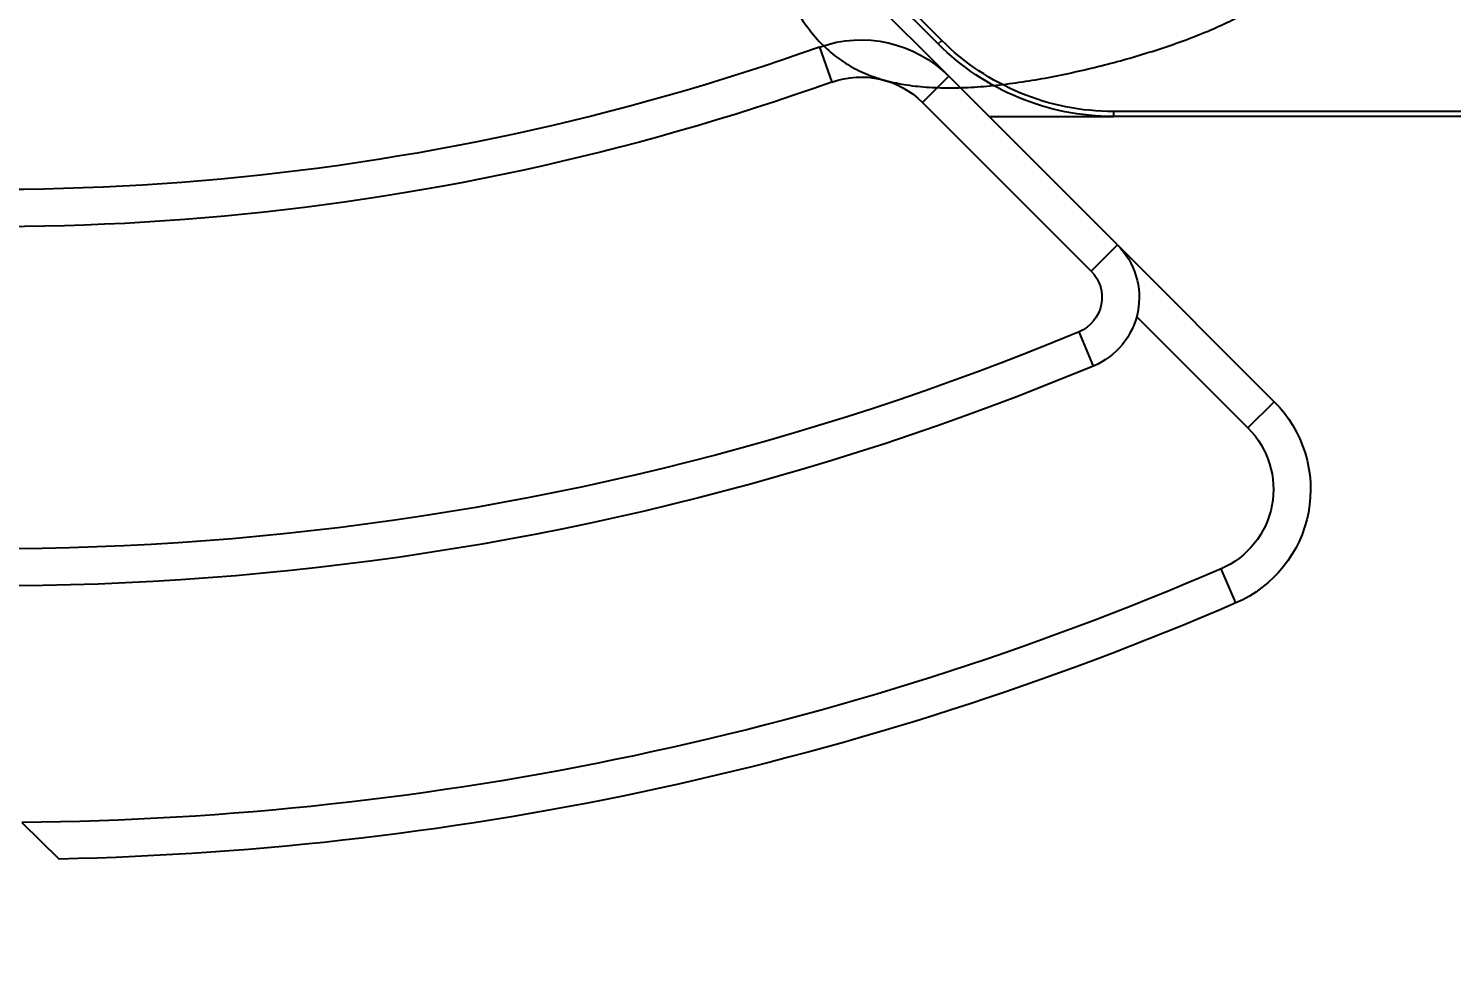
# Model space of a CAD drawing. Header units: millimetres. Extents: x -73584 to -37571, y -61249 to -50748.
# Drawn here: x -54782.9 to -54725.5, y -56947.3 to -56909 of the extents above; entities that cross this region are included whole.
import ezdxf

# ---------------------------------------------------------------- set-up
doc = ezdxf.new("R2010")
doc.units = ezdxf.units.MM
doc.header["$LTSCALE"] = 200
doc.header["$PDSIZE"] = -1
doc.layers.add('DIM', color=3, linetype='Continuous')
doc.styles.add('TSSD_Dimension', font='tssdeng.shx', dxfattribs={"width": 0.7, "bigfont": 'hztxt.shx'})
doc.dimstyles.new('TSSD_20_20', dxfattribs={"dimtxt": 60, "dimasz": 20, "dimexe": 20, "dimexo": 50, "dimgap": 20, "dimtad": 1, "dimdec": 0, "dimzin": 0, "dimdsep": 46, "dimtxsty": 'TSSD_Dimension', "dimblk": 'ARCHTICK', "dimcen": 0, "dimdle": 20, "dimclrt": 7, "dimadec": 0, "dimazin": 0, "dimtfac": 1, "dimtdec": 0, "dimtix": 1, "dimtmove": 2, "dimatfit": 3, "dimfxl": 1, "dimtolj": 1, "dimtzin": 0, "dimarcsym": 0})

# ---------------------------------------------------------------- blocks, each defined once
blk = doc.blocks.new('12586')
at = {"color": 7, "linetype": 'Continuous'}
blk.add_open_spline([(-40340.698, -54940.933), (-40340.627, -54941.369), (-40340.46, -54942.202), (-40340.115, -54943.377), (-40339.694, -54944.425), (-40339.2, -54945.342), (-40338.64, -54946.125), (-40338.016, -54946.772), (-40337.331, -54947.287), (-40336.59, -54947.68), (-40335.794, -54947.961), (-40334.946, -54948.146), (-40334.047, -54948.247), (-40333.101, -54948.275), (-40332.113, -54948.241), (-40330.733, -54948.119), (-40329.331, -54947.897), (-40327.925, -54947.601), (-40326.527, -54947.264), (-40324.843, -54946.783), (-40323.232, -54946.213), (-40322.042, -54945.696), (-40321.232, -54945.29), (-40320.494, -54944.857), (-40319.65, -54944.265), (-40318.942, -54943.593), (-40318.44, -54942.834), (-40318.177, -54942.252), (-40318.02, -54941.642), (-40317.986, -54941.224), (-40317.986, -54941.014)], degree=3, knots=[0, 0, 0, 0, 0.044498, 0.085559, 0.123389, 0.158217, 0.19031, 0.220137, 0.248529, 0.276351, 0.30441, 0.333374, 0.363674, 0.395459, 0.428733, 0.46331, 0.535108, 0.571686, 0.608258, 0.680084, 0.748228, 0.780332, 0.810845, 0.839598, 0.866495, 0.914783, 0.936785, 0.957949, 0.978825, 1, 1, 1, 1], dxfattribs=at)
blk = doc.blocks.new('23-D1020-B_EXTRUSION-MAIN-BODY_BASESTAND-0_5m_Absen-PL__363', base_point=(418.75, -61.98))
at = {"color": 7, "linetype": 'Continuous'}
for p, q in [((880.538, -58.91), (904.18, -35.268)), ((880.679, -59.051), (904.321, -35.409)), ((434.174, -61.98), (873.608, -61.98)), ((434.257, -61.78), (873.608, -61.78)), ((878.629, -61.98), (873.608, -61.98))]:
    blk.add_line(p, q, dxfattribs=at)
at = {"color": 140, "linetype": 'Continuous'}
for p, q in [((880.679, -59.051), (880.538, -58.91)), ((873.608, -61.78), (873.608, -61.98))]:
    blk.add_line(p, q, dxfattribs=at)
at = {"color": 7, "linetype": 'Continuous'}
for radius in [9.8, 10]:
    blk.add_arc((873.608, -51.98), radius, 270, 315, dxfattribs=at)
blk = doc.blocks.new('23-D1023-B_CURAVLE-PLATE-RIGHT_Absen-PL__364', base_point=(865.652, -91.98))
at = {"color": 7, "linetype": 'Continuous'}
for p, q in [((896.319, -44.29), (880.256, -60.353)), ((873.447, -67.162), (880.256, -60.353)), ((874.507, -68.223), (881.317, -61.413)), ((873.447, -67.162), (867.117, -73.492)), ((872.67, -70.06), (868.177, -74.553)), ((917.662, -90.475), (916.158, -91.954))]:
    blk.add_line(p, q, dxfattribs=at)
at = {"color": 140, "linetype": 'Continuous'}
for p, q in [((885.47, -59.178), (884.967, -60.591)), ((881.317, -61.413), (880.256, -60.353)), ((874.507, -68.223), (873.447, -67.162)), ((874.413, -72.052), (874.99, -70.668)), ((868.177, -74.553), (867.117, -73.492)), ((868.668, -81.617), (869.263, -80.24))]:
    blk.add_line(p, q, dxfattribs=at)
at = {"color": 7, "linetype": 'Continuous'}
for centre, radius, start, end in [((883.792, -63.888), 5, 70.38783, 135), ((918.75, 34.22), 99.15, 250.38783, 279.96011), ((883.792, -63.888), 3.5, 70.38783, 135), ((918.75, 34.22), 100.65, 250.38783, 279.96011), ((875.568, -69.284), 3, 135, 247.35391), ((875.568, -69.284), 1.5, 135, 247.35391), ((918.75, 34.22), 113.65, 247.35391, 282.96183), ((918.75, 34.22), 115.15, 247.35391, 282.96183), ((870.652, -77.028), 5, 135, 246.61877), ((870.652, -77.028), 3.5, 135, 246.61877), ((918.75, 34.22), 124.7, 246.61877, 269.5), ((918.75, 34.22), 126.2, 246.61877, 268.82297)]:
    blk.add_arc(centre, radius, start, end, dxfattribs=at)
blk = doc.blocks.new('Top1', base_point=(668.75, -75.52))
for name, p in [('23-D1020-B_EXTRUSION-MAIN-BODY_BASESTAND-0_5m_Absen-PL__363', (418.75, -61.98)), ('23-D1023-B_CURAVLE-PLATE-RIGHT_Absen-PL__364', (865.652, -91.98))]:
    blk.add_blockref(name, p)
blk = doc.blocks.new('*U238')
at = {"xscale": -1, "rotation": 359.9999999999976}
blk.add_blockref('Top1', (0, -53.713), dxfattribs=at)
at = {"layer": 'DIM', "color": 0}
blk.add_blockref('12586', (40121.647, 54909.248), dxfattribs=at)
blk = doc.blocks.new('*U239')
at = {"layer": 'DIM', "color": 0, "linetype": 'ByBlock', "lineweight": -2, "transparency": 16777216}
blk.add_blockref('*U238', (0, 0), dxfattribs=at)
blk = doc.blocks.new('_ArchTick')
at = {"color": 0, "linetype": 'ByBlock'}
blk.add_lwpolyline([(-0.7071, -0.7071, 0.5, 0.5, 0), (0.7071, 0.7071, 0.5, 0.5, 0)], format="xyseb", dxfattribs=at)
blk = doc.blocks.new('*D1372')
at = {"layer": 'Defpoints', "color": 0, "transparency": 16777216}
for p in [(-54783.754, -56816.931), (-55088.558, -57692.931), (-54670.262, -57692.931)]:
    blk.add_point(p, dxfattribs=at)
at = {"layer": 'DIM', "color": 0, "lineweight": -2, "transparency": 16777216}
for p, q in [((-55088.558, -56796.931), (-55088.558, -57712.931)), ((-54833.754, -56816.931), (-55108.558, -56816.931)), ((-54720.262, -57692.931), (-55108.558, -57692.931))]:
    blk.add_line(p, q, dxfattribs=at)
at = {"layer": 'DIM', "color": 0, "lineweight": -2, "transparency": 16777216, "xscale": 20, "yscale": 20, "zscale": 20}
for p, rotation in [((-55088.558, -56816.931), 90), ((-55088.558, -57692.931), 270)]:
    blk.add_blockref('_ArchTick', p, dxfattribs=dict(at, rotation=rotation))
at = {"layer": 'DIM', "color": 7, "transparency": 16777216, "insert": (-55139.711, -57254.931), "char_height": 60, "attachment_point": 5, "rotation": 90, "style": 'TSSD_Dimension'}
blk.add_mtext('\\A1;876 [2\'-10 1/2"]', dxfattribs=at)

msp = doc.modelspace()

# ---------------------------------------------------------------- block references
at = {"layer": 'DIM', "color": 0}
msp.add_blockref('*U239', (-54534.278, -56872.358), dxfattribs=at)

# ---------------------------------------------------------------- dimensions: what is measured, and where the dimension line sits
at = {"layer": 'DIM'}
dim = msp.add_linear_dim(base=(-55088.558, -57692.931), p1=(-54783.754, -56816.931), p2=(-54670.262, -57692.931), angle=90, dimstyle='TSSD_20_20', dxfattribs=at)
dim.commit()
dim.dimension.update_dxf_attribs({"geometry": '*D1372', "text_midpoint": (-55139.711, -57254.931)})

doc.saveas('drawing.dxf')
